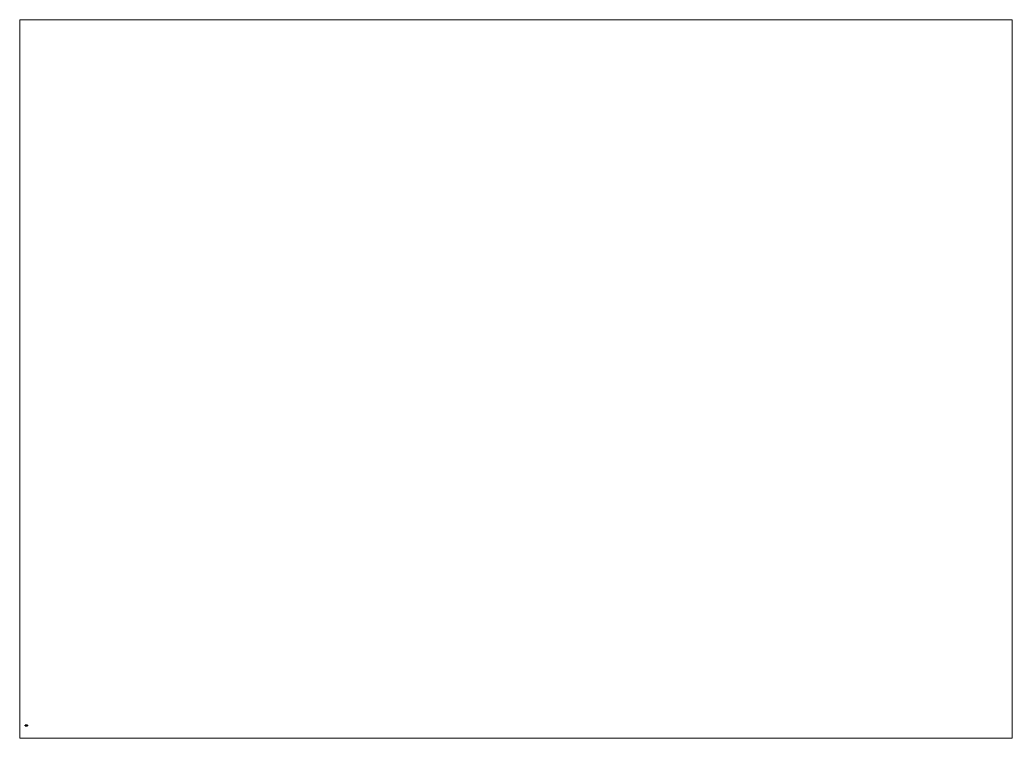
# Paper-space layout 'Layout1' of a CAD drawing. Header units: millimetres. Extents: x 28 to 251, y 20 to 181.
# The model-space entities are those that its viewports show. They can reach past a viewport. Long polylines and large blocks are cut down to what shows.
import ezdxf

# ---------------------------------------------------------------- set-up
doc = ezdxf.new("R2010")
doc.units = ezdxf.units.MM
doc.layers.add('door', color=1, linetype='Continuous')

msp = doc.modelspace()

# ---------------------------------------------------------------- linework, layer by layer
at = {"layer": 'door'}
for points in [[(0, 0.25, 0.5), (0, 0, 0.5), (0, 0, 2.75), (0, 0.25, 2.75)], [(1, 0.25, 2.75), (1, 0.25, 0.5), (0, 0.25, 0.5), (0, 0.25, 2.75)], [(0, 0.25, 2.75), (0, 0, 2.75), (1, 0, 2.75), (1, 0.25, 2.75)], [(0, 0, 2.75), (0, 0, 0.5), (1, 0, 0.5), (1, 0, 2.75)], [(1, 0, 2.75), (1, 0, 0.5), (1, 0.25, 0.5), (1, 0.25, 2.75)]]:
    msp.add_3dface(points, dxfattribs=at)

psp = doc.layouts.get("Layout1")

# ---------------------------------------------------------------- viewports
at = {"layer": '0'}
psp.add_viewport(center=(139.22, 100.81), size=(222.76, 161.29), view_center_point=(210, 148.5), view_height=307.4901, dxfattribs=at)

doc.saveas('drawing.dxf')
